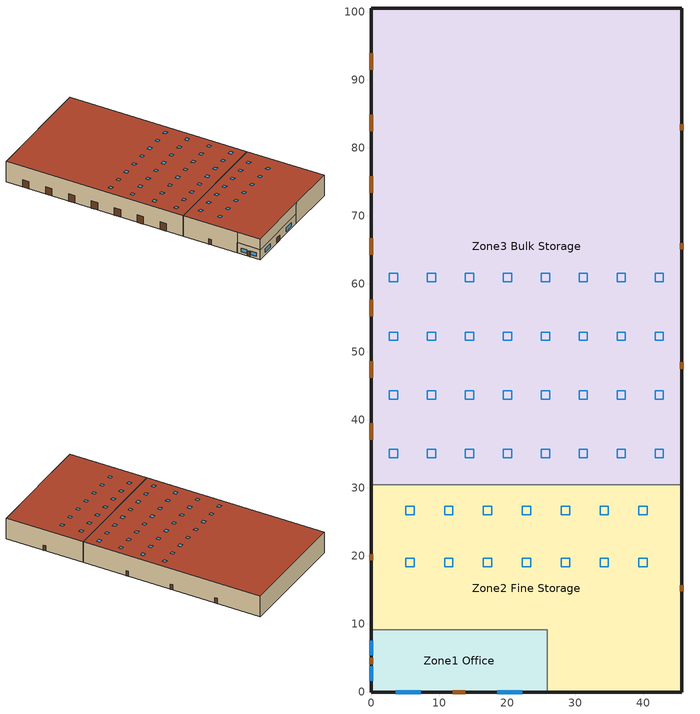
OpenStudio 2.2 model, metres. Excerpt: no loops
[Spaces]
Zone3 Bulk Storage
 floor ground: 45.72,100.58 45.72,30.48 0,30.48 0,100.58 z0
 wall outside: 45.72,30.48 45.72,100.58 0,100.58 0,30.48 z0:8.53
 wall to Zone2 Fine Storage: 45.72,30.48 0,30.48 z0:8.53
 door: 0,75.82 0,73.38 / 0,39.55 0,37.11 / 0,84.88 0,82.44 / 0,66.75 0,64.31 / 0,48.61 0,46.17 / 0,93.95 0,91.51 / 0,57.68 0,55.24 z0:3.05; 45.72,47.55 45.72,48.46 / 45.72,65.07 45.72,65.99 / 45.72,82.6 45.72,83.51 z0:2.13
 roof outside: 45.72,30.48 45.72,100.58 0,100.58 0,30.48 z8.53
 skylight: 37.4,51.71 37.4,52.93 36.18,52.93 36.18,51.71 z8.53; 9.51,51.71 9.51,52.93 8.29,52.93 8.29,51.71 z8.53; 42.97,60.35 42.97,61.57 41.76,61.57 41.76,60.35 z8.53; 20.66,34.44 20.66,35.66 19.44,35.66 19.44,34.44 z8.53; 42.97,43.08 42.97,44.3 41.76,44.3 41.76,43.08 z8.53; 26.24,51.71 26.24,52.93 25.02,52.93 25.02,51.71 z8.53; 20.66,43.08 20.66,44.3 19.44,44.3 19.44,43.08 z8.53; 31.82,34.44 31.82,35.66 30.6,35.66 30.6,34.44 z8.53; 31.82,60.35 31.82,61.57 30.6,61.57 30.6,60.35 z8.53; 26.24,34.44 26.24,35.66 25.02,35.66 25.02,34.44 z8.53; 15.09,34.44 15.09,35.66 13.87,35.66 13.87,34.44 z8.53; 9.51,34.44 9.51,35.66 8.29,35.66 8.29,34.44 z8.53; 37.4,34.44 37.4,35.66 36.18,35.66 36.18,34.44 z8.53; 15.09,51.71 15.09,52.93 13.87,52.93 13.87,51.71 z8.53; 31.82,43.08 31.82,44.3 30.6,44.3 30.6,43.08 z8.53; 37.4,60.35 37.4,61.57 36.18,61.57 36.18,60.35 z8.53; 42.97,51.71 42.97,52.93 41.76,52.93 41.76,51.71 z8.53; 42.97,34.44 42.97,35.66 41.76,35.66 41.76,34.44 z8.53; 20.66,60.35 20.66,61.57 19.44,61.57 19.44,60.35 z8.53; 26.24,43.08 26.24,44.3 25.02,44.3 25.02,43.08 z8.53; 3.93,51.71 3.93,52.93 2.71,52.93 2.71,51.71 z8.53; 9.51,43.08 9.51,44.3 8.29,44.3 8.29,43.08 z8.53; 9.51,60.35 9.51,61.57 8.29,61.57 8.29,60.35 z8.53; 3.93,43.08 3.93,44.3 2.71,44.3 2.71,43.08 z8.53; 3.93,34.44 3.93,35.66 2.71,35.66 2.71,34.44 z8.53; 20.66,51.71 20.66,52.93 19.44,52.93 19.44,51.71 z8.53; 15.09,43.08 15.09,44.3 13.87,44.3 13.87,43.08 z8.53; 37.4,43.08 37.4,44.3 36.18,44.3 36.18,43.08 z8.53; 31.82,51.71 31.82,52.93 30.6,52.93 30.6,51.71 z8.53; 3.93,60.35 3.93,61.57 2.71,61.57 2.71,60.35 z8.53; 15.09,60.35 15.09,61.57 13.87,61.57 13.87,60.35 z8.53; 26.24,60.35 26.24,61.57 25.02,61.57 25.02,60.35 z8.53
Zone2 Fine Storage
 floor to Zone1 Office: 0,0 0,9.14 25.91,9.14 25.91,0 z4.27
 floor ground: 45.72,30.48 45.72,0 25.91,0 25.91,9.14 0,9.14 0,30.48 z0
 wall outside: 0,30.48 0,9.14 / 25.91,0 45.72,0 45.72,30.48 z0:8.53; 0,9.14 0,0 25.91,0 z4.27:8.53
 wall to Zone1 Office: 0,9.14 25.91,9.14 25.91,0 z0:4.27
 door: 0,20.27 0,19.35 / 45.72,14.78 45.72,15.7 z0:2.13
 roof outside: 45.72,0 45.72,30.48 0,30.48 0,0 z8.53
 skylight: 40.61,26.06 40.61,27.28 39.4,27.28 39.4,26.06 z8.53; 17.75,26.06 17.75,27.28 16.54,27.28 16.54,26.06 z8.53; 17.75,18.44 17.75,19.66 16.54,19.66 16.54,18.44 z8.53; 40.61,18.44 40.61,19.66 39.4,19.66 39.4,18.44 z8.53; 6.32,26.06 6.32,27.28 5.11,27.28 5.11,26.06 z8.53; 12.04,26.06 12.04,27.28 10.82,27.28 10.82,26.06 z8.53; 23.47,18.44 23.47,19.66 22.25,19.66 22.25,18.44 z8.53; 6.32,18.44 6.32,19.66 5.11,19.66 5.11,18.44 z8.53; 29.18,26.06 29.18,27.28 27.97,27.28 27.97,26.06 z8.53; 23.47,26.06 23.47,27.28 22.25,27.28 22.25,26.06 z8.53; 29.18,18.44 29.18,19.66 27.97,19.66 27.97,18.44 z8.53; 34.9,26.06 34.9,27.28 33.68,27.28 33.68,26.06 z8.53; 12.04,18.44 12.04,19.66 10.82,19.66 10.82,18.44 z8.53; 34.9,18.44 34.9,19.66 33.68,19.66 33.68,18.44 z8.53
Zone1 Office
 floor ground: 25.91,9.14 25.91,0 0,0 0,9.14 z0
 wall outside: 0,9.14 0,0 25.91,0 z0:4.27
 window: 0,7.52 0,5.39 / 18.59,0 22.25,0 / 3.66,0 7.31,0 / 0,3.76 0,1.62 z0.91:2.44
 door: 12.04,0 13.87,0 / 0,5.03 0,4.11 z0:2.13
[Schedule:Day]
Clothing Schedule Summer Clothes: 24, 0, 0.5
NECB-A-Occupancy Default|Wkdy Day: 7, 0, 0, 8, 0, 0.1, 9, 0, 0.7, 12, 0, 0.9, 14, 0, 0.5, 17, 0, 0.9, 18, 0, 0.7, 19, 0, 0.3, 23, 0, 0.1, 24, 0, 0
NECB-A-Occupancy Sat Day; NECB-A-Occupancy Sun|Hol Day; Sp-Zone1 Office Sys-3 Flr-1 Sch-A HPlcmt-south ZN NECB System 3 PSZ Occ Sch Saturday; Sp-Zone1 Office Sys-3 Flr-1 Sch-A HPlcmt-south ZN NECB System 3 PSZ Occ Sch Sunday; Sp-Zone2 Fine Storage Sys-4 Flr-1 Sch-A HPlcmt-south ZN NECB System 4 PSZ Occ Sch Saturday; Sp-Zone2 Fine Storage Sys-4 Flr-1 Sch-A HPlcmt-south ZN NECB System 4 PSZ Occ Sch Sunday; Sp-Zone3 Bulk Storage Sys-4 Flr-1 Sch-A HPlcmt-east ZN NECB System 4 PSZ Occ Sch Saturday; Sp-Zone3 Bulk Storage Sys-4 Flr-1 Sch-A HPlcmt-east ZN NECB System 4 PSZ Occ Sch Sunday: 24, 0, 0
NECB-A-Lighting Default|Wkdy Day: 7, 0, 0.05, 8, 0, 0.3, 9, 0, 0.8, 17, 0, 0.9, 18, 0, 0.8, 19, 0, 0.5, 21, 0, 0.3, 23, 0, 0.1, 24, 0, 0.05
NECB-A-Lighting Sat Day; NECB-A-Lighting Sun|Hol Day; NECB-A-Service Water Heating Sat Day; NECB-A-Service Water Heating Sun|Hol Day: 24, 0, 0.05
NECB-A-Electric-Equipment Default|Wkdy Day: 7, 0, 0.2, 8, 0, 0.3, 9, 0, 0.8, 18, 0, 0.9, 19, 0, 0.5, 21, 0, 0.3, 24, 0, 0.2
NECB-A-Electric-Equipment Sat Day; NECB-A-Electric-Equipment Sun|Hol Day: 24, 0, 0.2
NECB-A-Thermostat Setpoint-Cooling Sun|Hol Day: 24, 0, 35
NECB-A-Service Water Heating Default|Wkdy Day: 7, 0, 0.05, 8, 0, 0.1, 10, 0, 0.5, 16, 0, 0.9, 17, 0, 0.7, 18, 0, 0.5, 19, 0, 0.3, 22, 0, 0.2, 24, 0, 0.05
Sp-Zone1 Office Sys-3 Flr-1 Sch-A HPlcmt-south ZN NECB System 3 PSZ Occ Sch Monday; Sp-Zone1 Office Sys-3 Flr-1 Sch-A HPlcmt-south ZN NECB System 3 PSZ Occ Sch Tuesday; Sp-Zone1 Office Sys-3 Flr-1 Sch-A HPlcmt-south ZN NECB System 3 PSZ Occ Sch Wednesday; Sp-Zone1 Office Sys-3 Flr-1 Sch-A HPlcmt-south ZN NECB System 3 PSZ Occ Sch Thursday; Sp-Zone1 Office Sys-3 Flr-1 Sch-A HPlcmt-south ZN NECB System 3 PSZ Occ Sch Friday; Sp-Zone2 Fine Storage Sys-4 Flr-1 Sch-A HPlcmt-south ZN NECB System 4 PSZ Occ Sch Monday; Sp-Zone2 Fine Storage Sys-4 Flr-1 Sch-A HPlcmt-south ZN NECB System 4 PSZ Occ Sch Tuesday; Sp-Zone2 Fine Storage Sys-4 Flr-1 Sch-A HPlcmt-south ZN NECB System 4 PSZ Occ Sch Wednesday; Sp-Zone2 Fine Storage Sys-4 Flr-1 Sch-A HPlcmt-south ZN NECB System 4 PSZ Occ Sch Thursday; Sp-Zone2 Fine Storage Sys-4 Flr-1 Sch-A HPlcmt-south ZN NECB System 4 PSZ Occ Sch Friday; Sp-Zone3 Bulk Storage Sys-4 Flr-1 Sch-A HPlcmt-east ZN NECB System 4 PSZ Occ Sch Monday; Sp-Zone3 Bulk Storage Sys-4 Flr-1 Sch-A HPlcmt-east ZN NECB System 4 PSZ Occ Sch Tuesday; Sp-Zone3 Bulk Storage Sys-4 Flr-1 Sch-A HPlcmt-east ZN NECB System 4 PSZ Occ Sch Wednesday; Sp-Zone3 Bulk Storage Sys-4 Flr-1 Sch-A HPlcmt-east ZN NECB System 4 PSZ Occ Sch Thursday; Sp-Zone3 Bulk Storage Sys-4 Flr-1 Sch-A HPlcmt-east ZN NECB System 4 PSZ Occ Sch Friday: 8, 0, 0, 19, 0, 1, 24, 0, 0
